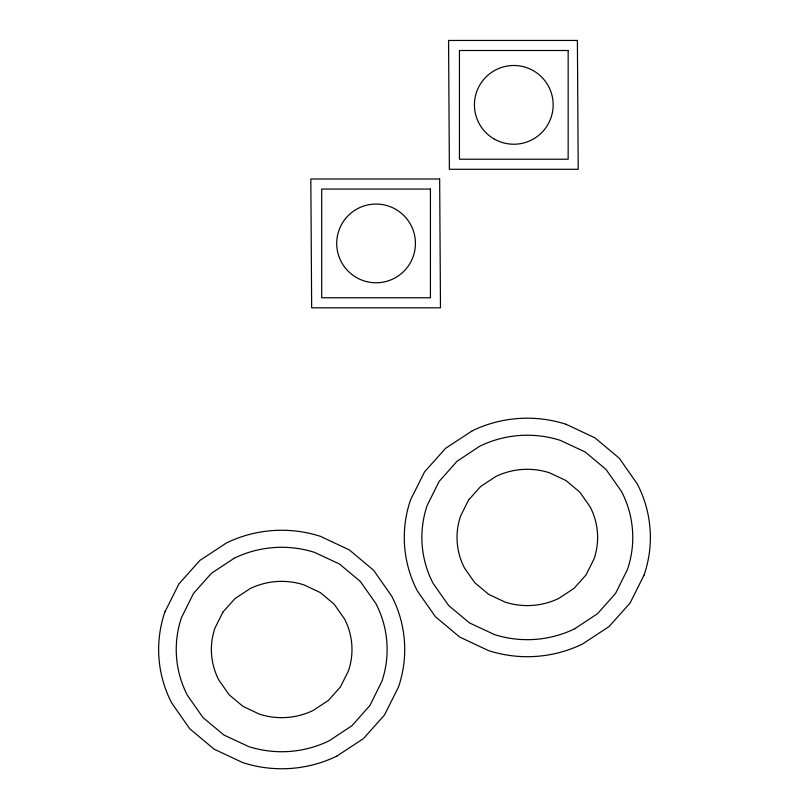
<?xml version="1.0" encoding="UTF-8"?>
<svg xmlns="http://www.w3.org/2000/svg" width="809" height="809" viewBox="0 0 809 809"><rect width="100%" height="100%" fill="white"/><g stroke="black" fill="none" stroke-linecap="round" stroke-linejoin="round"><path stroke-width="1.21" d="M164.905 611.948L178.91 583.936L199.924 560.394L226.51 542.92A126.558 126.558 0 0 1 320.425 536.337L349.326 549.908L373.627 570.274L391.647 596.031A115.95 115.95 0 0 1 398.463 687.074L384.437 715.075L363.433 738.617L336.847 756.091M644.095 575.007L630.09 603.018L609.076 626.56L582.49 644.035A126.558 126.558 0 0 1 488.575 650.618L459.674 637.047L435.373 616.691L417.353 590.924A115.95 115.95 0 0 1 410.537 499.891L424.563 471.88L445.567 448.338L472.153 430.863M234.125 558.281L211.382 573.318L193.432 593.543L181.499 617.591A99.386 99.386 0 0 0 187.567 695.588L203.069 717.644L223.941 735.037L248.747 746.606A108.477 108.477 0 0 0 329.243 740.751L351.976 725.703L369.925 705.468L381.858 681.421A99.386 99.386 0 0 0 375.791 603.423L360.288 581.378L339.416 563.974L314.61 552.405A108.477 108.477 0 0 0 234.114 558.271M574.875 628.674L597.618 613.637L615.568 593.412L627.501 569.364A99.386 99.386 0 0 0 621.433 491.366L605.931 469.311L585.059 451.918L560.253 440.349A108.477 108.477 0 0 0 479.757 446.204L457.024 461.261L439.075 481.486L427.142 505.534A99.386 99.386 0 0 0 433.209 583.532L448.712 605.587L469.584 622.981L494.39 634.549A108.477 108.477 0 0 0 574.886 628.694M566.067 424.27L594.969 437.851L619.269 458.207L637.29 483.974A115.95 115.95 0 0 1 644.106 575.007M336.857 756.102A126.558 126.558 0 0 1 242.933 762.675L214.031 749.114L189.731 728.747L171.71 702.981A115.95 115.95 0 0 1 164.894 611.948M472.143 430.853A126.558 126.558 0 0 1 566.067 424.28M222.96 612.039L214.951 628.047A66.257 66.257 0 0 0 218.845 680.056L229.139 694.789L243.024 706.419L259.537 714.185A72.314 72.314 0 0 0 313.204 710.423L328.393 700.432L340.397 686.972L348.406 670.964A66.257 66.257 0 0 0 344.513 618.956L334.218 604.232L320.334 592.592L303.82 584.836A72.314 72.314 0 0 0 250.153 588.598L234.964 598.589L222.96 612.039M468.603 499.982L460.594 515.99A66.257 66.257 0 0 0 464.487 567.999L474.782 582.723L488.666 594.362L505.18 602.118A72.314 72.314 0 0 0 558.847 598.367L574.036 588.376L586.04 574.916L594.049 558.908A66.257 66.257 0 0 0 590.155 506.899L579.861 492.175L565.976 480.536L549.463 472.78A72.314 72.314 0 0 0 495.796 476.531L480.607 486.522L468.603 499.982M577.393 40.45L448.57 40.45L449.379 169.283L578.213 169.283L577.393 40.45M568.161 50.502L459.441 50.502L459.441 159.221L568.161 159.221L568.161 50.502M439.661 179.001L310.838 179.001L311.657 307.824L440.48 307.824L439.661 179.001M430.428 189.053L321.709 189.053L321.709 297.773L430.428 297.773L430.428 189.053M494.117 138.956A39.358 39.358 0 0 0 553.164 104.867A39.358 39.358 0 0 0 494.117 70.777A39.358 39.358 0 0 0 494.117 138.956M356.385 277.497A39.358 39.358 0 0 0 415.432 243.418A39.358 39.358 0 0 0 356.385 209.329A39.358 39.358 0 0 0 356.385 277.497"/></g></svg>
